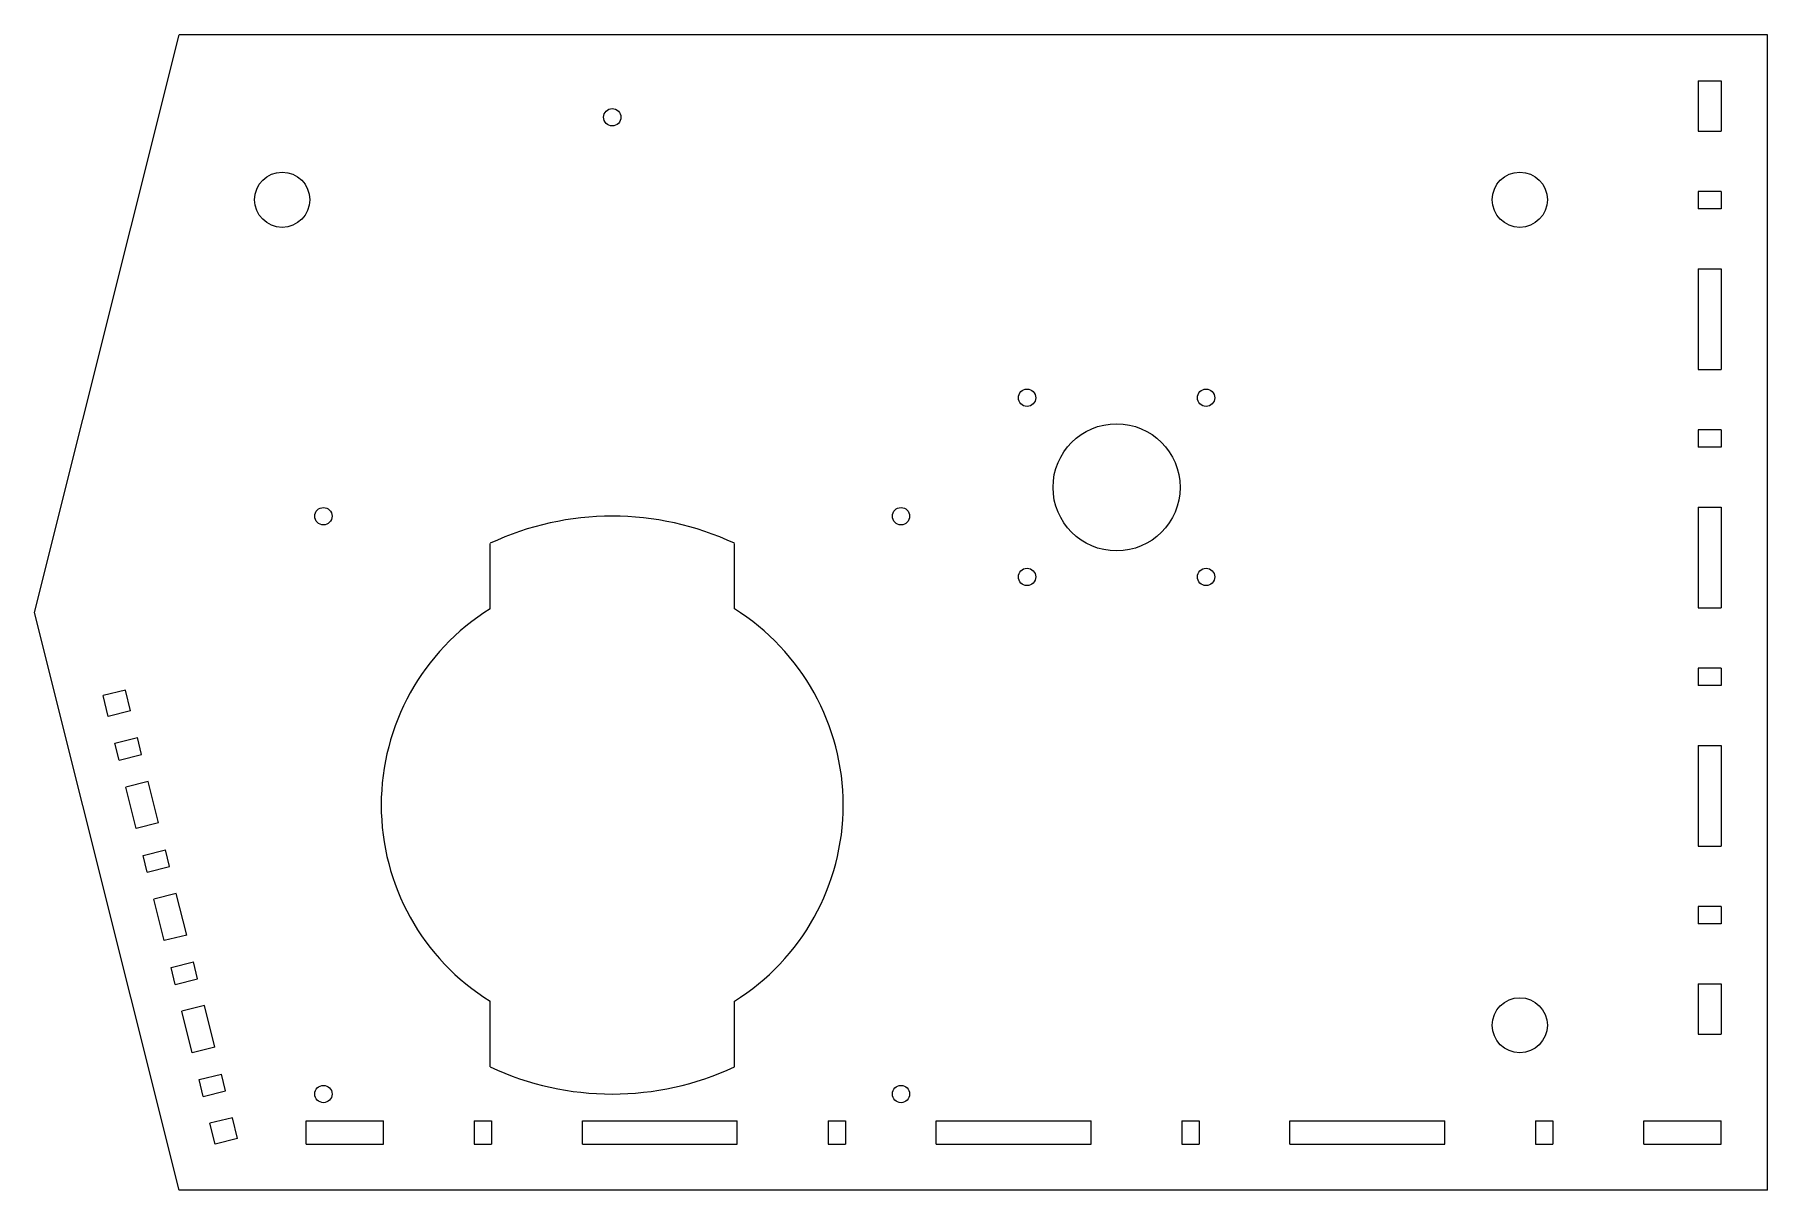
# Model space of a CAD drawing. Header units: millimetres. Extents: x -150 to 150, y -100 to 100.
import ezdxf

# ---------------------------------------------------------------- set-up
doc = ezdxf.new("R2010")
doc.units = ezdxf.units.MM

msp = doc.modelspace()

# ---------------------------------------------------------------- linework, layer by layer
at = {"color": 7, "linetype": 'Continuous', "lineweight": 15}
for p, q in [((-150, 0), (-125, 100)), ((150, 100), (-125, 100)), ((150, -100), (150, 100)), ((138, 92), (138, 83.29)), ((138, 92), (142, 92)), ((142, 92), (142, 83.29)), ((138, 83.29), (142, 83.29)), ((142, 72.88), (138, 72.88)), ((138, 72.88), (138, 69.88)), ((142, 72.88), (142, 69.88)), ((142, 69.88), (138, 69.88)), ((138, 59.46), (138, 42.04)), ((138, 59.46), (142, 59.46)), ((142, 59.46), (142, 42.04)), ((138, 42.04), (142, 42.04)), ((142, 31.62), (138, 31.62)), ((138, 31.62), (138, 28.62)), ((142, 31.62), (142, 28.62)), ((142, 28.62), (138, 28.62)), ((138, 18.21), (138, 0.79)), ((138, 18.21), (142, 18.21)), ((142, 18.21), (142, 0.79)), ((-71.15, 0.62), (-71.15, 11.97)), ((-28.85, 0.62), (-28.85, 11.97)), ((-125, -100), (-150, 0)), ((138, 0.79), (142, 0.79)), ((142, -9.62), (138, -9.62)), ((138, -9.62), (138, -12.62)), ((142, -9.62), (142, -12.62)), ((-134.28, -13.42), (-138.16, -14.39)), ((-137.26, -17.98), (-138.16, -14.39)), ((-133.38, -17.01), (-134.28, -13.42)), ((142, -12.62), (138, -12.62)), ((-133.38, -17.01), (-137.26, -17.98)), ((-136.1, -22.63), (-132.21, -21.66)), ((-135.37, -25.55), (-136.1, -22.63)), ((-131.49, -24.58), (-132.21, -21.66)), ((138, -23.04), (138, -40.46)), ((138, -23.04), (142, -23.04)), ((142, -23.04), (142, -40.46)), ((-135.37, -25.55), (-131.49, -24.58)), ((-130.32, -29.23), (-134.2, -30.2)), ((-128.53, -36.42), (-130.32, -29.23)), ((-132.41, -37.39), (-134.2, -30.2)), ((-128.53, -36.42), (-132.41, -37.39)), ((-131.24, -42.04), (-127.36, -41.07)), ((-126.64, -43.98), (-127.36, -41.07)), ((138, -40.46), (142, -40.46)), ((-130.52, -44.95), (-131.24, -42.04)), ((-130.52, -44.95), (-126.64, -43.98)), ((-125.47, -48.63), (-129.35, -49.6)), ((-127.56, -56.79), (-129.35, -49.6)), ((-123.68, -55.82), (-125.47, -48.63)), ((142, -50.88), (138, -50.88)), ((138, -50.88), (138, -53.88)), ((142, -50.88), (142, -53.88)), ((142, -53.88), (138, -53.88)), ((-123.68, -55.82), (-127.56, -56.79)), ((-126.39, -61.44), (-122.51, -60.47)), ((-125.67, -64.35), (-126.39, -61.44)), ((-121.79, -63.38), (-122.51, -60.47)), ((-125.67, -64.35), (-121.79, -63.38)), ((138, -64.29), (138, -73)), ((138, -64.29), (142, -64.29)), ((142, -64.29), (142, -73)), ((-120.62, -68.03), (-124.5, -69)), ((-118.83, -75.22), (-120.62, -68.03)), ((-71.15, -78.64), (-71.15, -67.28)), ((-28.85, -78.64), (-28.85, -67.28)), ((-122.71, -76.19), (-124.5, -69)), ((138, -73), (142, -73)), ((-118.83, -75.22), (-122.71, -76.19)), ((-121.54, -80.84), (-117.66, -79.87)), ((-120.82, -83.75), (-121.54, -80.84)), ((-116.93, -82.78), (-117.66, -79.87)), ((-120.82, -83.75), (-116.93, -82.78)), ((-115.77, -87.43), (-119.65, -88.4)), ((-118.75, -92), (-119.65, -88.4)), ((-114.87, -91.03), (-115.77, -87.43)), ((-103, -88), (-89.59, -88)), ((-103, -92), (-103, -88)), ((-89.59, -92), (-89.59, -88)), ((-73.88, -88), (-70.88, -88)), ((-73.88, -88), (-73.88, -92)), ((-70.88, -88), (-70.88, -92)), ((-55.16, -88), (-28.34, -88)), ((-55.16, -92), (-55.16, -88)), ((-28.34, -92), (-28.34, -88)), ((-12.62, -88), (-9.62, -88)), ((-12.62, -88), (-12.62, -92)), ((-9.62, -88), (-9.62, -92)), ((6.09, -88), (32.91, -88)), ((6.09, -92), (6.09, -88)), ((32.91, -92), (32.91, -88)), ((48.62, -88), (51.62, -88)), ((48.62, -88), (48.62, -92)), ((51.62, -88), (51.62, -92)), ((67.34, -88), (94.16, -88)), ((67.34, -92), (67.34, -88)), ((94.16, -92), (94.16, -88)), ((109.88, -88), (112.88, -88)), ((109.88, -88), (109.88, -92)), ((112.88, -88), (112.88, -92)), ((128.59, -88), (142, -88)), ((128.59, -92), (128.59, -88)), ((142, -92), (142, -88)), ((-114.87, -91.03), (-118.75, -92)), ((-103, -92), (-89.59, -92)), ((-73.88, -92), (-70.88, -92)), ((-55.16, -92), (-28.34, -92)), ((-12.62, -92), (-9.62, -92)), ((6.09, -92), (32.91, -92)), ((48.62, -92), (51.62, -92)), ((67.34, -92), (94.16, -92)), ((109.88, -92), (112.88, -92)), ((128.59, -92), (142, -92)), ((150, -100), (-125, -100))]:
    msp.add_line(p, q, dxfattribs=at)
for centre, radius in [((-50, 85.71), 1.5), ((-107.14, 71.43), 4.78), ((107.14, 71.43), 4.78), ((21.82, 37.16), 1.5), ((52.82, 37.16), 1.5), ((37.32, 21.66), 11), ((-100, 16.67), 1.5), ((0, 16.67), 1.5), ((21.82, 6.16), 1.5), ((52.82, 6.16), 1.5), ((107.14, -71.43), 4.77), ((-100, -83.33), 1.5), ((0, -83.33), 1.5)]:
    msp.add_circle(centre, radius, dxfattribs=at)
for radius, start, end in [(50, 64.9759, 115.0241), (40, 121.921, 238.079), (40, 301.921, 58.079), (50, 244.9759, 295.0241)]:
    msp.add_arc((-50, -33.33), radius, start, end, dxfattribs=at)

doc.saveas('drawing.dxf')
